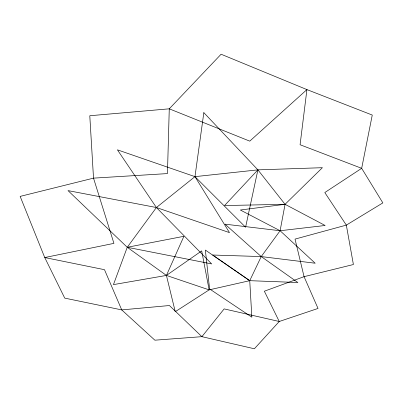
<?xml version="1.0" encoding="UTF-8"?>
<svg xmlns="http://www.w3.org/2000/svg" width="403" height="403" viewBox="0 0 403 403"><rect width="100%" height="100%" fill="white"/><g stroke="black" fill="none" stroke-linecap="round" stroke-linejoin="round"><path stroke-width="0.6" d="M169.265 108.82L167.452 173.587L93.516 178.141L20.15 196.392L44.738 257.547L64.737 298.124L121.731 309.902L169.431 305.529L201.898 336.671L254.374 348.771L279.249 321.493L318.027 308.441L304.064 276.67L295.026 239.1L346.333 225.116L382.85 202.895L361.672 168.323L300.079 144.742L306.925 89.597L221.096 54.229L169.265 108.82L89.788 115.737L93.516 178.141L113.923 243.367L44.738 257.547L104.488 269.688L121.731 309.902L154.873 340.187L201.898 336.671L224.149 308.9L279.249 321.493L264.353 291.213L304.064 276.67L353.401 264.524L346.333 225.116L324.803 192.543L361.672 168.323L372.261 115.057L306.925 89.597L249.759 141.141L169.265 108.82M203.837 112.654L194.971 176.65L229.488 232.617L156.409 207.525L68.016 190.609L127.247 247.281L166.424 275.43L209.147 289.873L249.739 280.674L297.872 282.523L261.235 256.575L225.01 224.169L280.105 230.738L325.125 225.484L285.067 204.306L257.9 169.864L203.837 112.654M285.067 204.306L280.105 230.738L261.235 256.575L249.739 280.674L251.85 317.191L209.585 288.936L205.364 250.077L249.739 280.674L212.663 255.018L261.235 256.575L315.171 263.224L280.105 230.738L240.334 210.008L285.067 204.306L322.4 167.693L257.9 169.864L194.971 176.65L117.414 149.835L156.409 207.525L211.671 263.92L127.247 247.281L113.45 284.614L166.424 275.43L201.691 250.888L209.147 289.873L175.25 311.69L166.424 275.43L183.904 236.304L127.247 247.281L156.409 207.525L194.971 176.65L245.588 227.232L257.9 169.864L224.547 205.545L285.067 204.306"/></g></svg>
